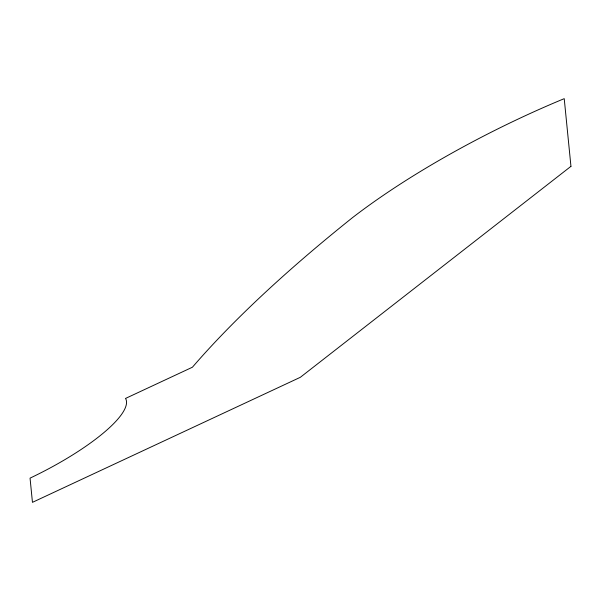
<?xml version="1.0" encoding="UTF-8"?>
<svg xmlns="http://www.w3.org/2000/svg" width="601" height="601" viewBox="0 0 601 601"><rect width="100%" height="100%" fill="white"/><g stroke="black" fill="none" stroke-linecap="round" stroke-linejoin="round"><path stroke-width="0.9" d="M570.95 166.342L300.327 377.308L32.454 502.346L30.05 478.133A113.326 28.57 -26.4 0 0 125.541 398.433L192.418 367.219A1018.192 256.657 -26.4 0 1 352.509 217.637A274.92 69.295 -26.4 0 1 564.226 98.654L570.95 166.342"/></g></svg>
